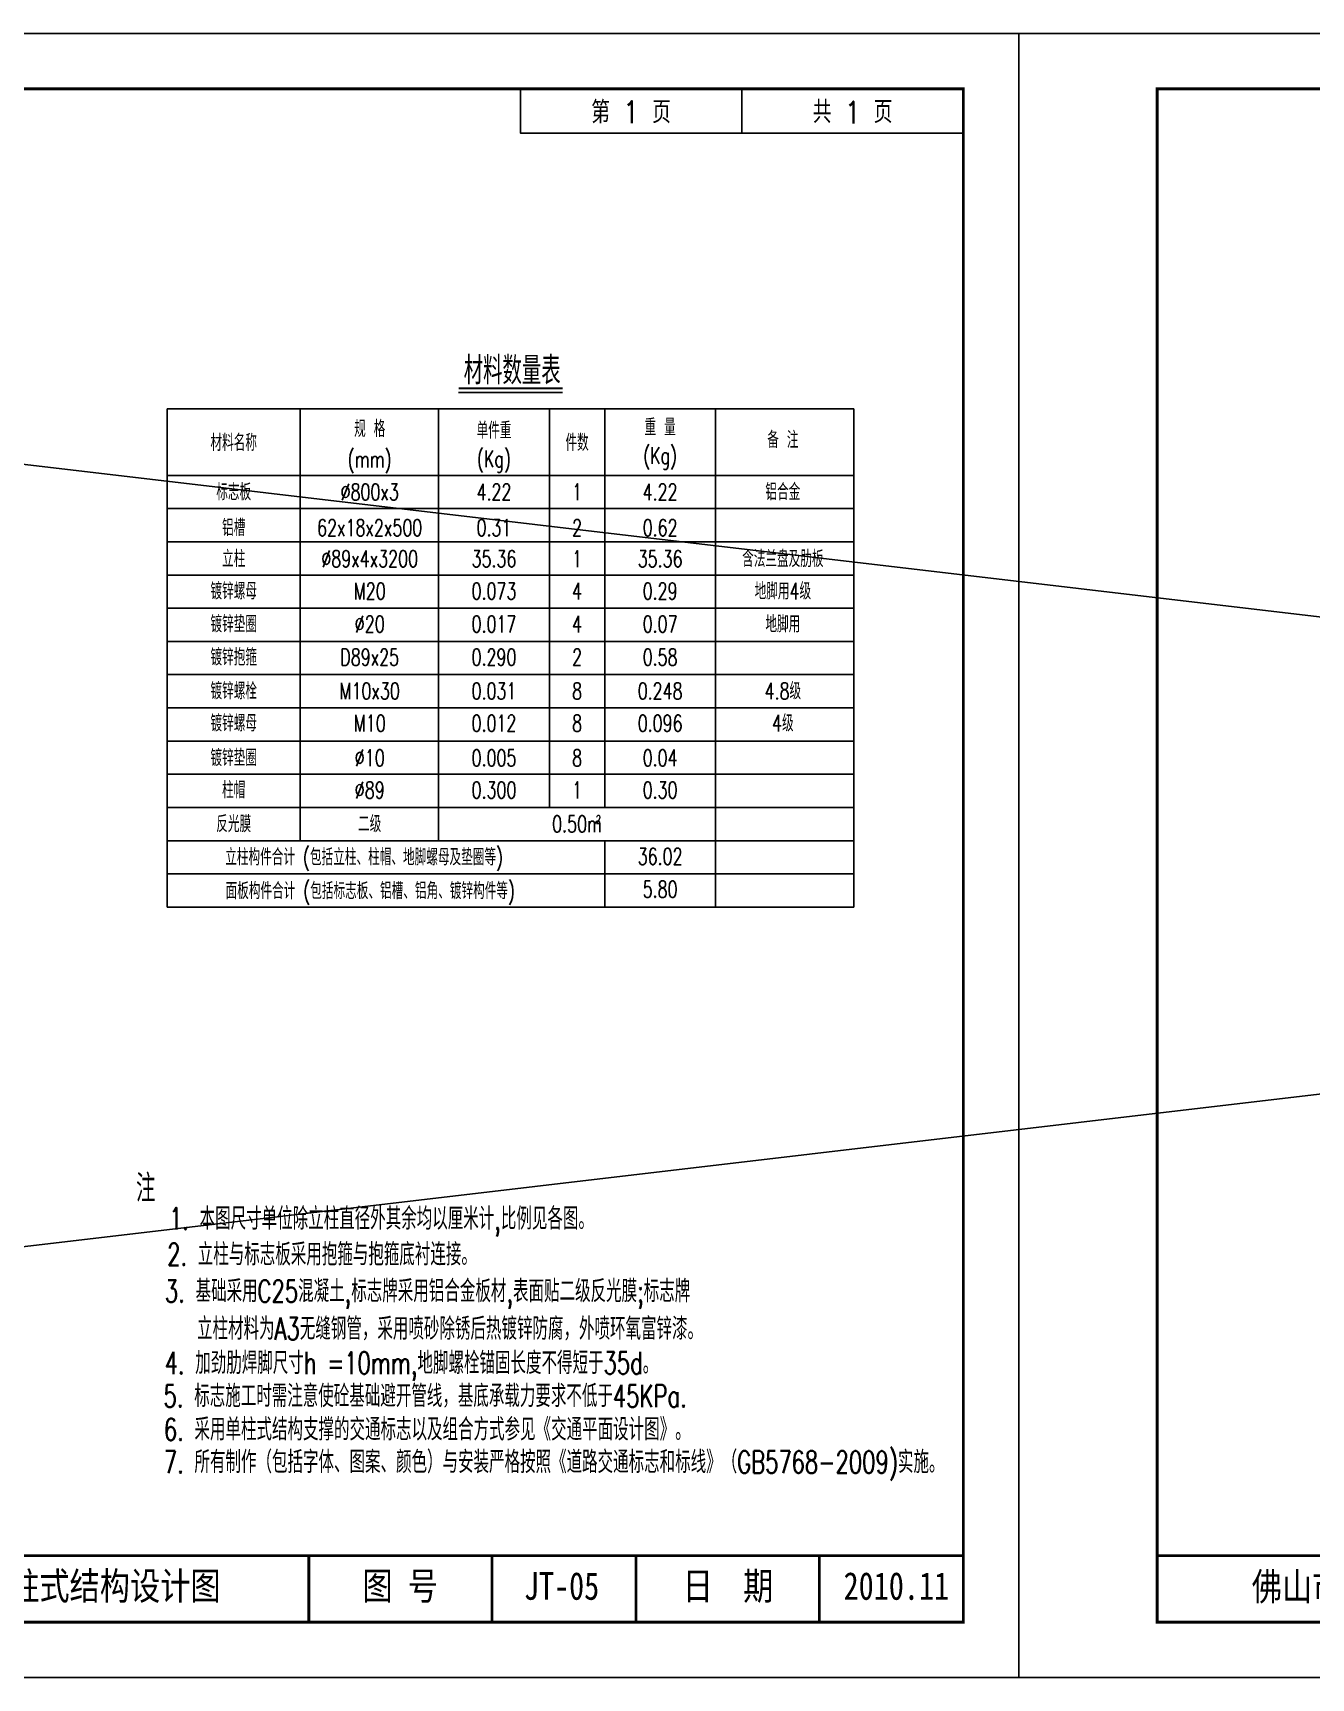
# Model space of a CAD drawing. Extents: x 3598 to 6562, y -9591 to -7828.
# Drawn here: x 4430.5 to 4661.3, y -8142.2 to -7845 of the extents above; entities that cross this region are included whole.
import ezdxf
from ezdxf.enums import TextEntityAlignment as Align

# ---------------------------------------------------------------- set-up
doc = ezdxf.new("R2010")
doc.units = 0
doc.header["$LTSCALE"] = 2
doc.layers.get('0').update_dxf_attribs({"linetype": 'CONTINUOUS'})
for name, color, linetype in [('图框', 7, 'CONTINUOUS'), ('尺寸标注', 4, 'CONTINUOUS'), ('文字字符', 7, 'CONTINUOUS'), ('文字符号', 2, 'CONTINUOUS')]:
    doc.layers.add(name, color=color, linetype=linetype)
doc.styles.add('Fangsong', font='simplex1.shx', dxfattribs={"width": 0.85, "bigfont": 'hztxt.shx'})
doc.styles.get("Standard").update_dxf_attribs({"font": 'simplex1.shx', "width": 0.7, "bigfont": 'hztxt.shx'})
doc.styles.add('WMF-宋体0', font='SIMFANG.TTF', dxfattribs={"width": 0.8})

msp = doc.modelspace()

# ---------------------------------------------------------------- linework, layer by layer
for p, q in [((4518.5275, -7855.0772), (4518.5275, -7863.0772)), ((4558.5275, -7855.0772), (4558.5275, -7863.0772)), ((4518.5275, -7863.0772), (4598.5275, -7863.0772)), ((4218.5275, -8132.0772), (4598.5275, -8132.0772)), ((4638.5275, -8132.0772), (5018.5275, -8132.0772))]:
    msp.add_line(p, q)
at = {"const_width": 0.2}
for points in [[(4188.5275, -7845.0772), (4608.5276, -7845.0772), (4608.5276, -8142.0772), (4188.5275, -8142.0772)], [(4608.5275, -7845.0772), (5028.5275, -7845.0772), (5028.5275, -8142.0772), (4608.5275, -8142.0772)]]:
    msp.add_lwpolyline(points, close=True, dxfattribs=at)
at = {"color": 7, "const_width": 0.5}
for points in [[(4213.5275, -8132.0772), (4213.5275, -7855.0772), (4598.5276, -7855.0772), (4598.5276, -8132.0772)], [(4633.5275, -8132.0772), (4633.5275, -7855.0772), (5018.5275, -7855.0772), (5018.5275, -8132.0772)]]:
    msp.add_lwpolyline(points, close=True, dxfattribs=at)
at = {"color": 7}
for points in [[(4213.5275, -7855.0772), (4518.5275, -7855.0772), (4518.5275, -7863.0772), (4598.5275, -7863.0772), (4598.5275, -8120.0772), (4213.5275, -8120.0772), (4213.5275, -7855.0772)], [(4213.5275, -7855.0772), (4518.5275, -7855.0772), (4518.5275, -7863.0772), (4598.5275, -7863.0772), (4598.5276, -8120.0772), (4213.5275, -8120.0772), (4213.5275, -7855.0772)], [(4633.5275, -7855.0772), (4938.5275, -7855.0772), (4938.5275, -7863.0772), (5018.5275, -7863.0772), (5018.5275, -8120.0772), (4633.5275, -8120.0772), (4633.5275, -7855.0772)], [(4633.5275, -7855.0772), (4938.5275, -7855.0772), (4938.5275, -7863.0772), (5018.5275, -7863.0772), (5018.5275, -8120.0772), (4633.5275, -8120.0772), (4633.5275, -7855.0772)]]:
    msp.add_lwpolyline(points, close=True, dxfattribs=at)
at = {"const_width": 0.5}
for points in [[(4213.5275, -8120.0772), (4598.5276, -8120.0772)], [(4480.3302, -8120.0772), (4480.3302, -8132.0772)], [(4513.4226, -8120.0772), (4513.4226, -8132.0772)], [(4539.4289, -8120.0772), (4539.4289, -8132.0772)], [(4572.5212, -8120.0772), (4572.5212, -8132.0772)], [(4633.5275, -8120.0772), (5018.5275, -8120.0772)]]:
    msp.add_lwpolyline(points, dxfattribs=at)
at = {"layer": '图框', "linetype": 'Continuous'}
for points in [[(4188.5275, -7845.0772), (4188.5275, -8142.0772), (4608.5275, -8142.0772), (4608.5275, -7845.0772)], [(4608.5275, -7845.0772), (4608.5275, -8142.0772), (5028.5275, -8142.0772), (5028.5275, -7845.0772)]]:
    msp.add_lwpolyline(points, close=True, dxfattribs=at)
at = {"layer": '尺寸标注', "linetype": 'Continuous'}
for p, q in [((3768.5275, -7845.0772), (6288.5275, -8142.0772)), ((3768.5275, -8142.0772), (6288.5275, -7845.0772))]:
    msp.add_line(p, q, dxfattribs=at)
at = {"layer": '尺寸标注', "color": 7, "linetype": 'Continuous'}
msp.add_line((4507.3898, -7909.908), (4526.1508, -7909.908), dxfattribs=at)
at = {"layer": '尺寸标注', "color": 7, "linetype": 'Continuous', "const_width": 0.4}
msp.add_lwpolyline([(4507.3898, -7909.188), (4526.1508, -7909.188)], dxfattribs=at)
at = {"layer": '文字字符', "color": 7, "linetype": 'Continuous'}
for p, q in [((4478.7703, -7912.908), (4478.7703, -7990.908)), ((4503.7703, -7912.908), (4503.7703, -7990.908)), ((4523.7703, -7912.908), (4523.7703, -7984.908)), ((4533.7703, -7912.908), (4533.7703, -7984.908)), ((4553.7703, -7912.908), (4553.7703, -8002.908)), ((4454.7703, -7924.908), (4578.7703, -7924.908)), ((4454.7703, -7930.908), (4578.7703, -7930.908)), ((4454.7703, -7936.908), (4578.7703, -7936.908)), ((4454.7703, -7942.908), (4578.7703, -7942.908)), ((4454.7703, -7948.908), (4578.7703, -7948.908)), ((4454.7703, -7954.908), (4578.7703, -7954.908)), ((4454.7703, -7960.908), (4578.7703, -7960.908)), ((4454.7703, -7966.908), (4578.7703, -7966.908)), ((4454.7703, -7972.908), (4578.7703, -7972.908)), ((4454.7703, -7978.908), (4578.7703, -7978.908)), ((4454.7703, -7984.908), (4578.7703, -7984.908)), ((4533.7703, -7990.908), (4533.7703, -8002.908)), ((4454.7703, -7996.908), (4578.7703, -7996.908))]:
    msp.add_line(p, q, dxfattribs=at)
at = {"layer": '文字符号', "color": 1}
for p, q in [((4454.7703, -7912.908), (4454.7703, -8002.908)), ((4454.7703, -7912.908), (4578.7703, -7912.908)), ((4578.7703, -7912.908), (4578.7703, -8002.908)), ((4454.7703, -7990.908), (4578.7703, -7990.908)), ((4454.7703, -7996.908), (4578.7703, -7996.908)), ((4578.7703, -8002.908), (4454.7703, -8002.908))]:
    msp.add_line(p, q, dxfattribs=at)

# ---------------------------------------------------------------- texts
at = {"linetype": 'Continuous', "style": 'Fangsong', "width": 0.85}
for s, p in [('第   页', (4538.5275, -7859.0772)), ('1', (4538.5275, -7859.2538)), ('共   页', (4578.5275, -7859.0772)), ('1', (4578.5275, -7859.3421))]:
    msp.add_text(s, height=4, dxfattribs=at).set_placement(p, align=Align.MIDDLE)
at = {"style": 'WMF-宋体0', "width": 0.8}
for s, p in [('φ114单柱式结构设计图', (4408.4643, -8128.0295)), ('日  期', (4547.8499, -8128.0295)), ('图 号', (4490.0125, -8128.0295)), ('JT-05', (4519.1668, -8128.0295)), ('2010.11', (4576.8987, -8128.0295))]:
    msp.add_text(s, height=5, dxfattribs=at).set_placement(p)
msp.add_attdef('佛山市禅城区南庄镇疏港路（罗南至紫洞大桥）建设工程', text='[PRJN]', height=5, dxfattribs=at).set_placement((4718.7948, -8125.6469), align=Align.MIDDLE_CENTER)
at = {"layer": '文字字符', "width": 0.7}
for s, height, p in [('材料数量表', 5, (4508.3029, -7908.4674)), ('注', 5, (4449.1284, -8056.1777)), ('1. 本图尺寸单位除立柱直径外其余均以厘米计,比例见各图。', 4, (4455.0932, -8061.1673)), ('2. 立柱与标志板采用抱箍与抱箍底衬连接。', 4, (4454.7626, -8067.6374)), ('3. 基础采用C25混凝土,标志牌采用铝合金板材,表面贴二级反光膜;标志牌', 4, (4454.3645, -8074.2727)), ('立柱材料为A3无缝钢管，采用喷砂除锈后热镀锌防腐，外喷环氧富锌漆。', 4, (4460.1522, -8081.0631)), ('4. 加劲肋焊脚尺寸h =10mm,地脚螺栓锚固长度不得短于35d。', 4, (4454.3087, -8087.2502)), ('5. 标志施工时需注意使砼基础避开管线，基底承载力要求不低于45KPa.', 4, (4454.123, -8093.2162)), ('6. 采用单柱式结构支撑的交通标志以及组合方式参见《交通平面设计图》。', 4, (4454.1614, -8099.2549)), ('7. 所有制作（包括字体、图案、颜色）与安装严格按照《道路交通标志和标线》（GB5768-2009)实施。', 4, (4454.1614, -8105.1454))]:
    msp.add_text(s, height=height, dxfattribs=at).set_placement(p)
at = {"layer": '文字字符', "color": 7, "linetype": 'Continuous', "width": 0.7}
for s, height, p in [('重 量', 3, (4543.7703, -7916.2079)), ('材料名称', 3, (4466.7703, -7918.9989)), ('规 格', 3, (4491.3297, -7916.4968)), ('单件重', 3, (4513.7703, -7916.7856)), ('件数', 3, (4528.7703, -7918.9912)), ('备 注', 3, (4565.9312, -7918.4857)), ('(mm)', 3, (4491.3297, -7921.9912)), ('(Kg)', 3, (4513.7703, -7921.919)), ('(Kg)', 3, (4543.7703, -7921.3413)), ('标志板', 3, (4466.7703, -7927.908)), ('铝合金', 3, (4565.9312, -7927.908)), ('%%C800x3', 3, (4491.3297, -7927.908)), ('4.22', 3, (4513.7703, -7927.908)), ('1', 3, (4528.7703, -7927.908)), ('4.22', 3, (4543.7703, -7927.908)), ('铝槽', 3, (4466.7703, -7934.3727)), ('62x18x2x500', 3, (4491.3297, -7934.3727)), ('0.31', 3, (4513.7703, -7934.3727)), ('2', 3, (4528.7703, -7934.3727)), ('0.62', 3, (4543.7703, -7934.3727)), ('立柱', 3, (4466.7703, -7939.9823)), ('含法兰盘及肋板', 3, (4565.9312, -7939.9823)), ('%%C89x4x3200', 3, (4491.3297, -7939.9823)), ('35.36', 3, (4513.7703, -7939.9823)), ('1', 3, (4528.7703, -7939.9823)), ('镀锌螺母', 3, (4466.7703, -7945.8234)), ('地脚用4级', 3, (4565.9312, -7945.8234)), ('M20', 3, (4491.3297, -7945.8234)), ('0.073', 3, (4513.7703, -7945.8234)), ('4', 3, (4528.7703, -7945.8234)), ('镀锌垫圈', 3, (4466.7703, -7951.7732)), ('地脚用', 3, (4565.9312, -7951.7732)), ('%%c20', 3, (4491.3297, -7951.7732)), ('0.017', 3, (4513.7703, -7951.7732)), ('4', 3, (4528.7703, -7951.7732)), ('镀锌抱箍', 3, (4466.7703, -7957.7493)), ('D89x25', 3, (4491.3297, -7957.7493)), ('0.290', 3, (4513.7703, -7957.7493)), ('2', 3, (4528.7703, -7957.7493)), ('0.58', 3, (4543.7703, -7957.7493)), ('镀锌螺栓', 3, (4466.7703, -7963.8615)), ('M10x30', 3, (4491.3297, -7963.8615)), ('0.031', 3, (4513.7703, -7963.8615)), ('8', 3, (4528.7703, -7963.8615)), ('0.248', 3, (4543.7703, -7963.8615)), ('4.8级', 3, (4565.9312, -7963.8615)), ('镀锌螺母', 3, (4466.7703, -7969.6777)), ('4级', 3, (4565.9312, -7969.6777)), ('M10', 3, (4491.3297, -7969.6777)), ('0.012', 3, (4513.7703, -7969.6777)), ('8', 3, (4528.7703, -7969.6777)), ('0.096', 3, (4543.7703, -7969.6777)), ('镀锌垫圈', 3, (4466.7703, -7975.9378)), ('%%c10', 3, (4491.3297, -7975.9378)), ('0.005', 3, (4513.7703, -7975.9378)), ('8', 3, (4528.7703, -7975.9378)), ('0.04', 3, (4543.7703, -7975.9378)), ('柱帽', 3, (4466.7703, -7981.7541)), ('%%c89', 3, (4491.3297, -7981.7541)), ('0.300', 3, (4513.7703, -7981.7541)), ('1', 3, (4528.7703, -7981.7541)), ('反光膜', 3, (4466.7703, -7987.8662)), ('二级', 3, (4491.3297, -7987.8662)), ('0.50m', 3, (4528.7703, -7987.8662)), ('2', 1.5, (4532.6225, -7987.0629)), ('5.80', 3, (4543.7703, -7999.6777))]:
    msp.add_text(s, height=height, dxfattribs=at).set_placement(p, align=Align.MIDDLE_CENTER)
at = {"layer": '文字字符', "color": 1, "linetype": 'Continuous', "width": 0.7}
for s, p in [('35.36', (4543.7703, -7939.9823)), ('0.29', (4543.7703, -7945.8234)), ('0.07', (4543.7703, -7951.7732)), ('0.30', (4543.7703, -7981.7541)), ('36.02', (4543.7703, -7993.7541))]:
    msp.add_text(s, height=3, dxfattribs=at).set_placement(p, align=Align.MIDDLE_CENTER)
at = {"layer": '文字字符', "color": 7, "linetype": 'Continuous', "width": 0.7}
for s, p in [('立柱构件合计 (包括立柱、柱帽、地脚螺母及垫圈等)', (4465.2412, -7993.8672)), ('面板构件合计 (包括标志板、铝槽、铝角、镀锌构件等)', (4465.2936, -7999.9671))]:
    msp.add_text(s, height=3, dxfattribs=at).set_placement(p, align=Align.MIDDLE_LEFT)

doc.saveas('drawing.dxf')
